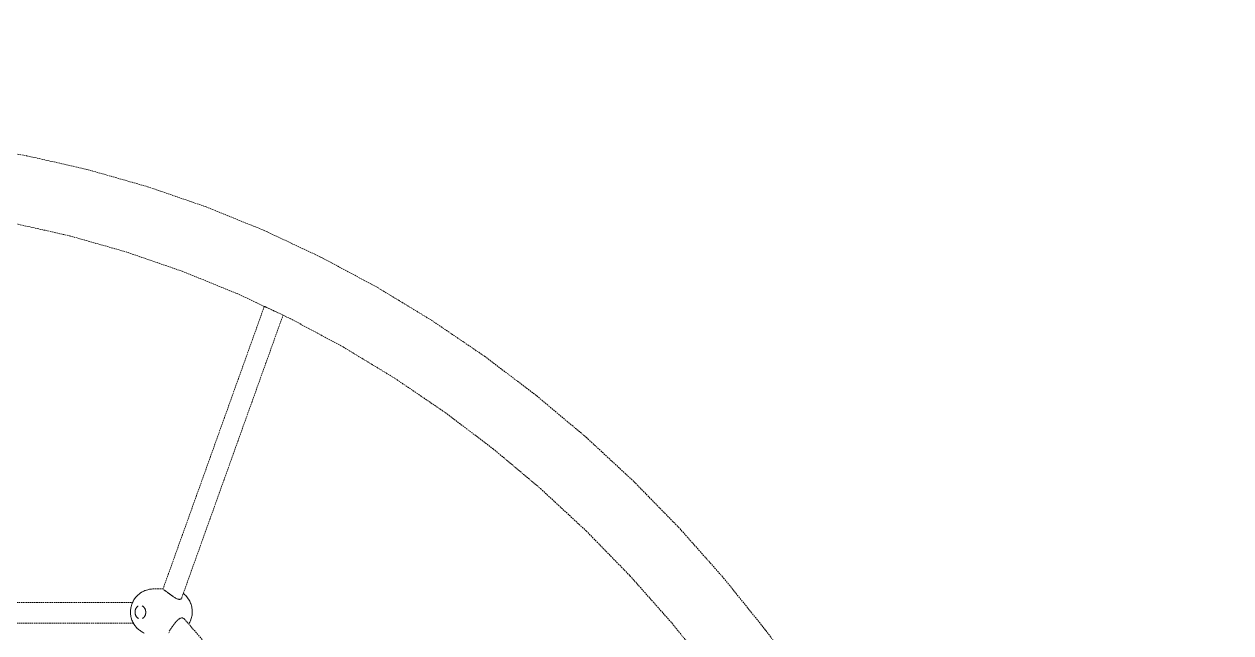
# Model space of a CAD drawing. Header units: millimetres. Extents: x -3308 to 2964, y -3155 to 3173.
# Drawn here: x 542 to 1597, y 1241 to 1772 of the extents above; entities that cross this region are included whole.
import ezdxf

# ---------------------------------------------------------------- set-up
doc = ezdxf.new("R2010")
doc.units = ezdxf.units.MM
doc.linetypes.add('HIDDEN', pattern=[1.905, 1.27, -0.635])
doc.layers.add('DIKOM_ЗОНА', color=90, linetype='Continuous')
doc.layers.add('DIKOM_ОБЪЕКТ', color=7, linetype='Continuous')

msp = doc.modelspace()

# ---------------------------------------------------------------- linework, layer by layer
at = {"layer": 'DIKOM_ЗОНА', "color": 3, "lineweight": 15}
msp.add_lwpolyline([(693.692, -2363.404, 0.36790019), (2964.216, 270.488), (2964.216, 516.8, 0.36790019), (693.692, 3150.693, 0.06874239), (35.058, 3150.693, 0.29958044), (-2457.405, 582.584, 0.09387458), (-2457.817, 210.366, 0.30023222), (35.058, -2363.404, 0.06874239)], format="xyb", close=True, dxfattribs=at)
at = {"layer": 'DIKOM_ОБЪЕКТ', "color": 7, "linetype": 'HIDDEN', "lineweight": 15}
for p, q in [((491.077, 1666.205), (544.08, 1657.267)), ((544.08, 1657.267), (596.648, 1645.384)), ((596.648, 1645.384), (597.917, 1645.038)), ((597.917, 1645.038), (649.912, 1630.24)), ((649.912, 1630.24), (701.227, 1612.559)), ((701.227, 1612.559), (751.742, 1592.036)), ((582.609, 1587.081), (532.765, 1598.348)), ((581.608, 1587.365), (631.203, 1573.25)), ((751.742, 1592.036), (801.339, 1568.718)), ((631.203, 1573.25), (680.148, 1556.385)), ((801.339, 1568.718), (802.449, 1568.175)), ((802.449, 1568.175), (850.99, 1542.13)), ((680.148, 1556.385), (728.332, 1536.809)), ((850.99, 1542.13), (898.385, 1513.407)), ((728.332, 1536.809), (752.061, 1525.653)), ((663.402, 1278.782), (751.975, 1525.694)), ((752.199, 1525.593), (752.406, 1525.5)), ((752.429, 1525.49), (752.703, 1525.366)), ((752.731, 1525.353), (753.066, 1525.199)), ((753.099, 1525.184), (753.319, 1525.083)), ((753.539, 1524.999), (754.024, 1524.807)), ((754.113, 1524.771), (754.66, 1524.542)), ((754.71, 1524.52), (755.303, 1524.261)), ((755.466, 1524.187), (755.977, 1523.955)), ((756.032, 1523.929), (756.674, 1523.627)), ((756.733, 1523.599), (757.425, 1523.264)), ((757.485, 1523.235), (757.923, 1523.017)), ((757.926, 1523.015), (758.214, 1522.872)), ((758.338, 1522.81), (759.083, 1522.432)), ((759.146, 1522.399), (759.884, 1522.016)), ((759.947, 1521.983), (760.217, 1521.84)), ((760.244, 1521.827), (760.669, 1521.625)), ((760.733, 1521.595), (761.469, 1521.244)), ((761.533, 1521.214), (762.274, 1520.862)), ((762.398, 1520.802), (762.999, 1520.516)), ((763.183, 1520.428), (763.735, 1520.164)), ((763.737, 1520.164), (774.849, 1514.94)), ((679.817, 1271.238), (768.335, 1518.002)), ((774.53, 1515.111), (820.874, 1490.244)), ((898.385, 1513.407), (944.522, 1482.074)), ((820.874, 1490.244), (866.124, 1462.821)), ((944.522, 1482.074), (989.295, 1448.203)), ((866.124, 1462.821), (910.173, 1432.906)), ((989.295, 1448.203), (990.171, 1447.523)), ((990.171, 1447.523), (1033.447, 1411.218)), ((910.173, 1432.906), (952.243, 1401.08)), ((1033.447, 1411.218), (1075.152, 1372.541)), ((952.044, 1401.248), (993.415, 1366.54)), ((1075.152, 1372.541), (1115.191, 1331.582)), ((993.415, 1366.54), (1033.286, 1329.564)), ((1033.286, 1329.564), (1071.564, 1290.407)), ((1115.191, 1331.582), (1153.47, 1288.437)), ((1071.564, 1290.407), (1108.158, 1249.161)), ((1153.47, 1288.437), (1189.898, 1243.208)), ((645.215, 1276.261), (646.075, 1276.709)), ((646.075, 1276.709), (646.661, 1277.002)), ((646.661, 1277.002), (647.555, 1277.391)), ((647.555, 1277.391), (648.18, 1277.627)), ((648.18, 1277.627), (649.102, 1277.952)), ((649.102, 1277.952), (650.039, 1278.206)), ((650.039, 1278.206), (650.704, 1278.384)), ((650.704, 1278.384), (651.66, 1278.569)), ((652.344, 1278.681), (651.66, 1278.569)), ((653.313, 1278.794), (652.344, 1278.681)), ((654.521, 1278.869), (653.313, 1278.794)), ((663.486, 1279.015), (654.521, 1278.869)), ((664.137, 1278.088), (663.96, 1278.206)), ((664.552, 1277.805), (664.304, 1277.982)), ((664.883, 1277.594), (664.7, 1277.71)), ((665.347, 1277.273), (664.958, 1277.539)), ((665.55, 1277.147), (665.353, 1277.269)), ((665.786, 1276.974), (665.55, 1277.147)), ((666.073, 1276.779), (665.818, 1276.951)), ((666.28, 1276.64), (666.073, 1276.779)), ((666.821, 1276.251), (666.323, 1276.607)), ((371.679, 1267.009), (636.797, 1267.009)), ((636.188, 1265.512), (636.538, 1266.427)), ((636.538, 1266.427), (636.932, 1267.313)), ((636.932, 1267.313), (637.368, 1268.168)), ((637.368, 1268.168), (637.554, 1268.524)), ((637.554, 1268.524), (638.049, 1269.374)), ((638.049, 1269.374), (638.583, 1270.186)), ((638.583, 1270.186), (638.862, 1270.562)), ((638.862, 1270.562), (639.453, 1271.355)), ((639.453, 1271.355), (640.082, 1272.102)), ((640.082, 1272.102), (640.746, 1272.8)), ((640.746, 1272.8), (641.132, 1273.198)), ((641.132, 1273.198), (641.848, 1273.862)), ((641.848, 1273.862), (642.596, 1274.471)), ((642.596, 1274.471), (643.062, 1274.849)), ((643.062, 1274.849), (643.856, 1275.413)), ((643.856, 1275.413), (644.379, 1275.748)), ((644.379, 1275.748), (645.215, 1276.261)), ((667.079, 1276.078), (666.859, 1276.224)), ((667.385, 1275.846), (667.079, 1276.078)), ((667.689, 1275.63), (667.425, 1275.817)), ((667.93, 1275.46), (667.689, 1275.63)), ((668.57, 1274.981), (668.023, 1275.388)), ((668.843, 1274.79), (668.637, 1274.933)), ((669.223, 1274.494), (668.843, 1274.79)), ((669.509, 1274.286), (669.223, 1274.493)), ((669.807, 1274.069), (669.509, 1274.286)), ((670.468, 1273.565), (669.865, 1274.022)), ((670.843, 1273.3), (670.506, 1273.537)), ((671.116, 1273.086), (670.843, 1273.3)), ((671.547, 1272.773), (671.152, 1273.059)), ((671.762, 1272.617), (671.547, 1272.773)), ((672.4, 1272.158), (671.958, 1272.485)), ((672.685, 1271.965), (672.435, 1272.135)), ((673.033, 1271.729), (672.685, 1271.965)), ((673.617, 1271.343), (673.195, 1271.629)), ((673.959, 1271.132), (673.648, 1271.322)), ((674.221, 1270.973), (673.959, 1271.132)), ((674.659, 1270.736), (674.249, 1270.956)), ((675.367, 1270.362), (674.832, 1270.634)), ((675.907, 1270.133), (675.529, 1270.293)), ((676.402, 1269.969), (675.907, 1270.133)), ((676.894, 1269.852), (676.424, 1269.962)), ((677.132, 1269.82), (676.915, 1269.848)), ((677.357, 1269.789), (677.132, 1269.82)), ((677.79, 1269.784), (677.377, 1269.787)), ((677.79, 1269.784), (678.168, 1269.837)), ((678.191, 1269.838), (678.537, 1269.938)), ((678.554, 1269.945), (678.871, 1270.096)), ((678.885, 1270.104), (679.169, 1270.308)), ((679.181, 1270.319), (679.429, 1270.574)), ((679.648, 1270.892), (679.809, 1271.22)), ((681.338, 1274.777), (681.138, 1274.922)), ((682.118, 1274.123), (681.338, 1274.777)), ((682.519, 1273.758), (682.118, 1274.123)), ((683.246, 1273.063), (682.519, 1273.758)), ((683.938, 1272.312), (683.246, 1273.063)), ((684.255, 1271.942), (683.938, 1272.312)), ((684.889, 1271.162), (684.255, 1271.942)), ((685.482, 1270.335), (684.889, 1271.162)), ((685.711, 1269.977), (685.482, 1270.335)), ((686.244, 1269.133), (685.711, 1269.977)), ((686.734, 1268.25), (686.244, 1269.133)), ((687.178, 1267.33), (686.734, 1268.25)), ((687.575, 1266.378), (687.178, 1267.33)), ((687.682, 1266.118), (687.575, 1266.378)), ((688.018, 1265.173), (687.682, 1266.118)), ((635.035, 1259.57), (635.019, 1258.595)), ((635.051, 1257.619), (635.019, 1258.595)), ((635.035, 1259.57), (635.098, 1260.542)), ((635.051, 1257.619), (635.129, 1256.647)), ((635.098, 1260.542), (635.208, 1261.508)), ((635.255, 1255.683), (635.129, 1256.647)), ((635.208, 1261.508), (635.365, 1262.462)), ((635.427, 1254.729), (635.255, 1255.683)), ((635.365, 1262.462), (635.568, 1263.403)), ((635.568, 1263.403), (635.816, 1264.327)), ((635.816, 1264.327), (635.884, 1264.572)), ((635.884, 1264.572), (636.188, 1265.512)), ((638.964, 1258.807), (638.961, 1258.553)), ((638.961, 1258.553), (638.968, 1258.299)), ((638.964, 1258.807), (638.974, 1259.06)), ((638.968, 1258.299), (638.982, 1258.045)), ((638.974, 1259.06), (638.995, 1259.313)), ((639.007, 1257.792), (638.982, 1258.045)), ((639.023, 1259.565), (638.995, 1259.313)), ((639.007, 1257.792), (639.04, 1257.541)), ((639.023, 1259.565), (639.061, 1259.814)), ((639.082, 1257.291), (639.04, 1257.541)), ((639.061, 1259.814), (639.108, 1260.062)), ((639.132, 1257.044), (639.082, 1257.291)), ((639.108, 1260.062), (639.163, 1260.307)), ((639.191, 1256.8), (639.132, 1257.044)), ((639.227, 1260.548), (639.163, 1260.307)), ((639.191, 1256.8), (639.259, 1256.558)), ((639.227, 1260.548), (639.299, 1260.786)), ((639.335, 1256.321), (639.259, 1256.558)), ((639.299, 1260.786), (639.379, 1261.02)), ((639.419, 1256.088), (639.335, 1256.321)), ((639.467, 1261.248), (639.379, 1261.02)), ((639.419, 1256.088), (639.511, 1255.86)), ((639.467, 1261.248), (639.564, 1261.472)), ((639.611, 1255.637), (639.511, 1255.86)), ((639.564, 1261.472), (639.668, 1261.69)), ((639.719, 1255.42), (639.611, 1255.637)), ((639.668, 1261.69), (639.78, 1261.903)), ((639.834, 1255.208), (639.719, 1255.42)), ((639.899, 1262.109), (639.78, 1261.903)), ((639.834, 1255.208), (639.956, 1255.003)), ((639.899, 1262.109), (640.025, 1262.309)), ((640.025, 1262.309), (640.159, 1262.501)), ((640.299, 1262.686), (640.159, 1262.501)), ((640.299, 1262.686), (640.444, 1262.862)), ((640.444, 1262.862), (640.597, 1263.031)), ((640.597, 1263.031), (640.755, 1263.191)), ((640.918, 1263.343), (640.755, 1263.191)), ((640.918, 1263.343), (641.087, 1263.485)), ((641.087, 1263.485), (641.262, 1263.619)), ((641.262, 1263.619), (641.441, 1263.742)), ((641.624, 1263.856), (641.441, 1263.742)), ((641.624, 1263.856), (641.811, 1263.96)), ((645.207, 1264.065), (645.398, 1263.973)), ((645.398, 1263.973), (645.587, 1263.87)), ((645.772, 1263.758), (645.587, 1263.87)), ((645.772, 1263.758), (645.953, 1263.636)), ((645.953, 1263.636), (646.129, 1263.503)), ((646.129, 1263.503), (646.301, 1263.362)), ((646.467, 1263.212), (646.301, 1263.362)), ((646.467, 1263.212), (646.627, 1263.053)), ((646.627, 1263.053), (646.782, 1262.885)), ((646.782, 1262.885), (646.931, 1262.709)), ((647.074, 1262.526), (646.931, 1262.709)), ((647.074, 1262.526), (647.211, 1262.334)), ((647.211, 1262.334), (647.34, 1262.135)), ((647.463, 1261.93), (647.34, 1262.135)), ((647.398, 1255.029), (647.517, 1255.235)), ((647.463, 1261.93), (647.578, 1261.718)), ((647.629, 1255.448), (647.517, 1255.235)), ((647.578, 1261.718), (647.686, 1261.5)), ((647.733, 1255.666), (647.629, 1255.448)), ((647.686, 1261.5), (647.786, 1261.278)), ((647.829, 1255.89), (647.733, 1255.666)), ((647.878, 1261.05), (647.786, 1261.278)), ((647.829, 1255.89), (647.918, 1256.118)), ((647.878, 1261.05), (647.962, 1260.816)), ((647.998, 1256.352), (647.918, 1256.118)), ((647.962, 1260.816), (648.038, 1260.58)), ((648.07, 1256.59), (647.998, 1256.352)), ((648.106, 1260.338), (648.038, 1260.58)), ((648.07, 1256.59), (648.134, 1256.831)), ((648.106, 1260.338), (648.165, 1260.094)), ((648.189, 1257.076), (648.134, 1256.831)), ((648.165, 1260.094), (648.215, 1259.846)), ((648.235, 1257.323), (648.189, 1257.076)), ((648.215, 1259.846), (648.257, 1259.597)), ((648.273, 1257.573), (648.235, 1257.323)), ((648.29, 1259.346), (648.257, 1259.597)), ((648.273, 1257.573), (648.302, 1257.825)), ((648.29, 1259.346), (648.314, 1259.093)), ((648.322, 1258.077), (648.302, 1257.825)), ((648.314, 1259.093), (648.329, 1258.839)), ((648.333, 1258.331), (648.322, 1258.077)), ((648.336, 1258.585), (648.329, 1258.839)), ((648.336, 1258.585), (648.333, 1258.331)), ((688.306, 1264.205), (688.018, 1265.173)), ((688.544, 1263.215), (688.306, 1264.205)), ((688.732, 1262.211), (688.544, 1263.215)), ((688.61, 1255.056), (688.782, 1256.062)), ((688.87, 1261.193), (688.732, 1262.211)), ((688.782, 1256.062), (688.903, 1257.081)), ((688.956, 1260.167), (688.87, 1261.193)), ((688.973, 1258.107), (688.903, 1257.081)), ((688.956, 1260.167), (688.99, 1259.137)), ((688.973, 1258.107), (688.99, 1259.137)), ((373.515, 1249.01), (637.545, 1249.01)), ((635.645, 1253.79), (635.427, 1254.729)), ((635.907, 1252.868), (635.645, 1253.79)), ((635.907, 1252.868), (635.98, 1252.639)), ((636.299, 1251.701), (635.98, 1252.639)), ((636.663, 1250.788), (636.299, 1251.701)), ((637.071, 1249.904), (636.663, 1250.788)), ((637.521, 1249.052), (637.071, 1249.904)), ((637.521, 1249.052), (637.713, 1248.713)), ((638.221, 1247.866), (637.713, 1248.713)), ((638.768, 1247.059), (638.221, 1247.866)), ((639.354, 1246.294), (638.768, 1247.059)), ((639.354, 1246.294), (639.657, 1245.911)), ((640.298, 1245.168), (639.657, 1245.911)), ((640.086, 1254.804), (639.956, 1255.003)), ((640.222, 1254.612), (640.086, 1254.804)), ((640.222, 1254.612), (640.365, 1254.429)), ((640.973, 1244.475), (640.298, 1245.168)), ((640.514, 1254.252), (640.365, 1254.429)), ((640.669, 1254.085), (640.514, 1254.252)), ((640.83, 1253.926), (640.669, 1254.085)), ((640.83, 1253.926), (640.996, 1253.776)), ((641.167, 1253.634), (640.996, 1253.776)), ((641.344, 1253.502), (641.167, 1253.634)), ((641.525, 1253.38), (641.344, 1253.502)), ((641.525, 1253.38), (641.709, 1253.267)), ((641.898, 1253.165), (641.709, 1253.267)), ((642.09, 1253.073), (641.898, 1253.165)), ((645.673, 1253.282), (645.486, 1253.178)), ((645.673, 1253.282), (645.856, 1253.395)), ((646.035, 1253.519), (645.856, 1253.395)), ((646.209, 1253.653), (646.035, 1253.519)), ((646.378, 1253.795), (646.209, 1253.653)), ((646.378, 1253.795), (646.542, 1253.946)), ((646.7, 1254.107), (646.542, 1253.946)), ((646.852, 1254.275), (646.7, 1254.107)), ((646.998, 1254.452), (646.852, 1254.275)), ((646.998, 1254.452), (647.138, 1254.637)), ((647.271, 1254.829), (647.138, 1254.637)), ((647.398, 1255.029), (647.271, 1254.829)), ((670.446, 1244.427), (670.605, 1244.662)), ((670.662, 1244.748), (670.918, 1245.102)), ((671.034, 1245.253), (671.194, 1245.487)), ((671.206, 1245.504), (671.496, 1245.902)), ((671.508, 1245.917), (671.67, 1246.124)), ((671.67, 1246.124), (671.853, 1246.387)), ((671.958, 1246.535), (672.343, 1247.038)), ((672.42, 1247.149), (672.55, 1247.323)), ((672.55, 1247.323), (672.874, 1247.754)), ((672.884, 1247.767), (673.069, 1247.992)), ((673.069, 1247.992), (673.301, 1248.305)), ((673.355, 1248.378), (673.828, 1248.962)), ((673.847, 1248.983), (674.128, 1249.334)), ((674.128, 1249.334), (674.31, 1249.562)), ((674.319, 1249.573), (674.701, 1250.008)), ((674.815, 1250.15), (675.04, 1250.407)), ((675.04, 1250.407), (675.297, 1250.699)), ((675.305, 1250.708), (675.653, 1251.064)), ((675.798, 1251.225), (676.105, 1251.529)), ((676.105, 1251.529), (676.273, 1251.695)), ((676.281, 1251.702), (676.761, 1252.122)), ((676.797, 1252.15), (677.237, 1252.513)), ((677.244, 1252.518), (677.523, 1252.715)), ((677.523, 1252.715), (677.712, 1252.848)), ((677.718, 1252.852), (678.183, 1253.121)), ((678.189, 1253.124), (678.506, 1253.267)), ((678.649, 1253.335), (679.092, 1253.488)), ((679.097, 1253.49), (679.531, 1253.581)), ((679.536, 1253.581), (679.958, 1253.611)), ((680.37, 1253.579), (679.963, 1253.611)), ((680.765, 1253.487), (680.376, 1253.578)), ((681.141, 1253.335), (680.765, 1253.487)), ((681.499, 1253.129), (681.184, 1253.31)), ((681.835, 1252.866), (681.546, 1253.093)), ((682.15, 1252.543), (681.842, 1252.86)), ((1099.198, 770.979), (682.154, 1252.539)), ((685.878, 1248.239), (686.199, 1248.763)), ((686.404, 1249.109), (686.199, 1248.763)), ((686.404, 1249.109), (686.88, 1249.995)), ((686.88, 1249.995), (687.309, 1250.918)), ((687.309, 1250.918), (687.691, 1251.873)), ((687.794, 1252.148), (687.691, 1251.873)), ((687.794, 1252.148), (688.115, 1253.095)), ((688.115, 1253.095), (688.387, 1254.065)), ((688.387, 1254.065), (688.61, 1255.056)), ((1108.158, 1249.161), (1142.463, 1206.568)), ((640.973, 1244.475), (641.365, 1244.097)), ((642.092, 1243.437), (641.365, 1244.097)), ((642.849, 1242.834), (642.092, 1243.437)), ((642.849, 1242.834), (643.321, 1242.475)), ((644.124, 1241.916), (643.321, 1242.475)), ((644.953, 1241.419), (644.124, 1241.916)), ((644.953, 1241.419), (645.497, 1241.095)), ((646.364, 1240.653), (645.497, 1241.095)), ((646.364, 1240.653), (646.954, 1240.381)), ((668.703, 1240.583), (668.513, 1240.802)), ((668.902, 1242.031), (669.021, 1242.237)), ((669.03, 1242.251), (669.146, 1242.467)), ((669.149, 1242.472), (669.288, 1242.704)), ((669.291, 1242.707), (669.433, 1242.924)), ((669.448, 1242.951), (669.569, 1243.147)), ((669.61, 1243.214), (669.789, 1243.48)), ((670.059, 1243.878), (670.191, 1244.073)), ((670.195, 1244.079), (670.42, 1244.392)), ((1189.898, 1243.208), (1190.456, 1242.51)), ((1190.456, 1242.51), (1224.921, 1195.34))]:
    msp.add_line(p, q, dxfattribs=at)

doc.saveas('drawing.dxf')
